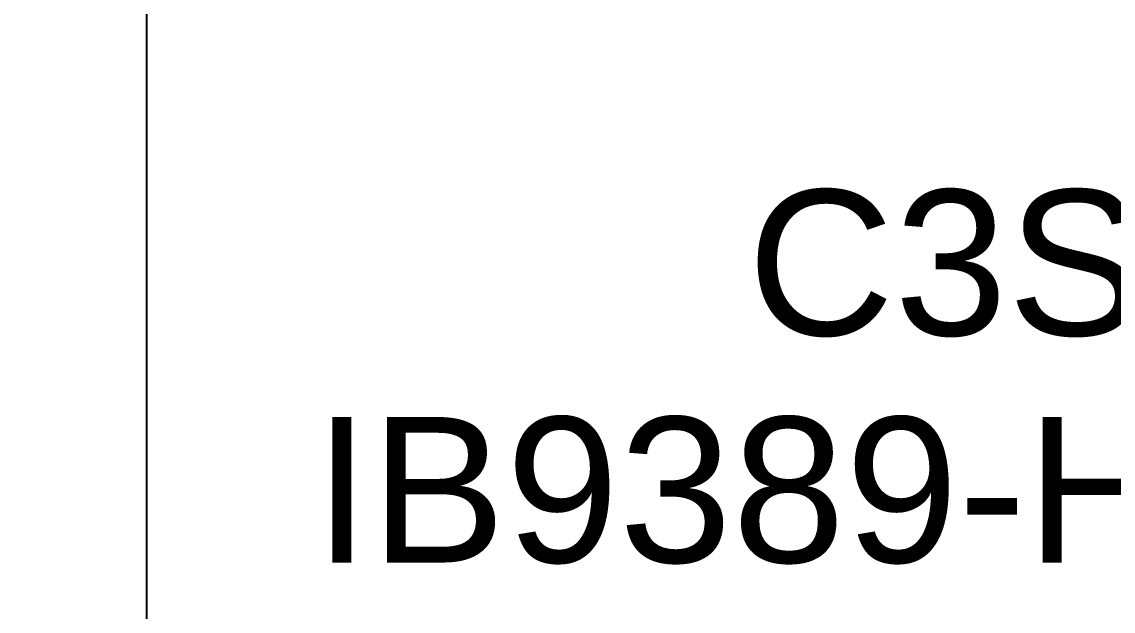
# Model space of a CAD drawing. Header units: millimetres. Extents: x 7106 to 73427, y -466 to 50348.
# Drawn here: x 26773 to 30520, y 3496 to 5521 of the extents above; entities that cross this region are included whole.
import ezdxf

# ---------------------------------------------------------------- set-up
doc = ezdxf.new("R2010")
doc.units = ezdxf.units.MM
doc.layers.add('CCTV', color=7, linetype='Continuous')
doc.layers.add('edificio', color=4, linetype='Continuous')
doc.styles.add('Genedis', font='arial.ttf')

msp = doc.modelspace()

# ---------------------------------------------------------------- linework, layer by layer
at = {"layer": 'CCTV'}
msp.add_lwpolyline([(29148.3, 1505.9), (27715.2, 1505.2, -0.408886), (27202.2, 2027.6), (27202.2, 18542.4, -0.419561), (27715.2, 19064.9), (35050.5, 19064.9, 0.425628), (35574.3, 19568.7), (35574.3, 23895)], format="xyb", dxfattribs=at)
msp.add_rational_spline([(33892.8, 23895, 276978300.8), (33892.8, 22426.3, 255327786.2), (33892.8, 20957.6, 233677271.7), (33892.8, 20743, 233677271.7), (33738.1, 20594.3, 233677271.7), (33583.4, 20445.5, 233677271.7), (33369, 20453.8, 233677271.7), (25251.4, 20453.8, 233677271.7), (17133.9, 20453.8, 233677271.7), (16918.6, 20453.8, 233677271.7), (16767.8, 20300.2, 233677271.7), (16617, 20146.6, 233677271.7), (16620.9, 19931.4, 233677271.7), (16658.1, 10979.5, 116838635.8), (16695.4, 2027.6), (16695.4, 1514.6), (17208.4, 1505.2), (17924.9, 1505.6), (18641.5, 1505.9)], [1, 1, 1, 0.920122773917, 1, 0.920122773917, 1, 1, 1, 0.922126429223, 1, 0.922126429223, 1, 1, 1, 0.713520548787, 1, 1, 1], degree=2, knots=[0, 0, 0, 1, 1, 1.804805, 1.804805, 2.60961, 2.60961, 3.60961, 3.60961, 4.40412, 4.40412, 5.19863, 5.19863, 6.19863, 6.19863, 7.751203, 7.751203, 8.751203, 8.751203, 8.751203], dxfattribs=at)

# ---------------------------------------------------------------- texts
at = {"layer": 'edificio', "style": 'Genedis'}
for s, p in [('C3SW1', (29263.7, 4443.6)), ('IB9389-HM EHM', (27774.6, 3663.1))]:
    msp.add_text(s, height=500, dxfattribs=at).set_placement(p)

doc.saveas('drawing.dxf')
